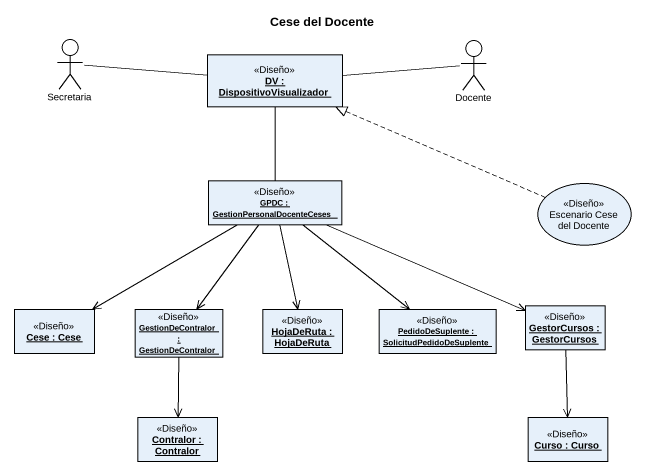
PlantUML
@startuml
title Cese del Docente
allowmixing
hide circle
hide empty members
actor Secretaria
object "DV : DispositivoVisualizador" as DV <<Diseño>>
actor Docente
object "GPDC : GestionPersonalDocenteCeses" as GPDC <<Diseño>>
usecase "Escenario Cese del Docente" as Escenario_Cese_del_Docente <<Diseño>>
object "Cese : Cese" as Cese <<Diseño>>
object "GestionDeContralor : GestionDeContralor" as GestionDeContralor <<Diseño>>
object "HojaDeRuta : HojaDeRuta" as HojaDeRuta <<Diseño>>
object "PedidoDeSuplente : SolicitudPedidoDeSuplente" as PedidoDeSuplente <<Diseño>>
object "GestorCursos : GestorCursos" as GestorCursos <<Diseño>>
object "Contralor : Contralor" as Contralor <<Diseño>>
object "Curso : Curso" as Curso <<Diseño>>
Secretaria -right- DV
DV -right- Docente
GPDC -up- DV
GPDC -left-> Cese
GPDC --> GestionDeContralor
GPDC --> HojaDeRuta
GPDC --> PedidoDeSuplente
GPDC -right-> GestorCursos
Escenario_Cese_del_Docente .left.|> DV
GestionDeContralor --> Contralor
GestorCursos --> Curso
@enduml
